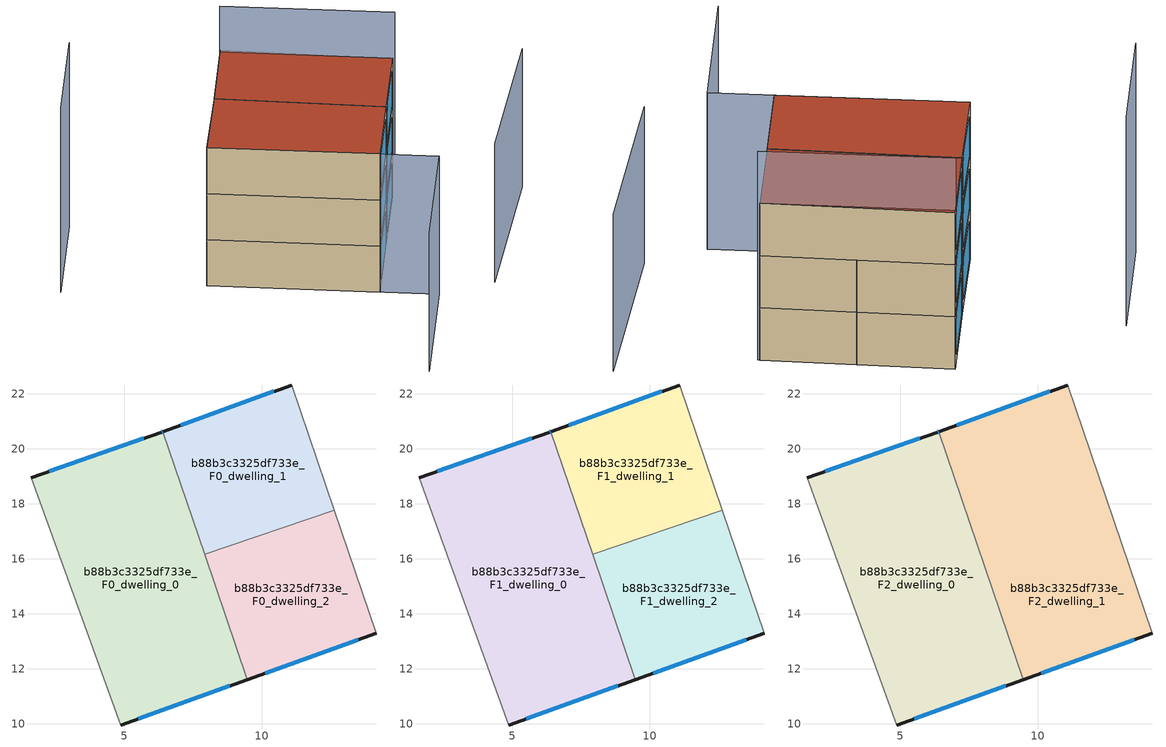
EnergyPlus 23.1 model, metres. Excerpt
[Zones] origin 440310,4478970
b88b3c3325df733e_F0_dwelling_0
 floor ground (EU_floor_Construction): 6.41,20.62 9.47,11.61 4.87,9.96 1.62,18.96 6.36,20.61 z0
 wall outside (EU_wall_Construction): 4.87,9.96 9.47,11.61 / 6.41,20.62 6.36,20.61 1.62,18.96 z0:3
 wall adiabatic (EU_wall_Construction): 1.62,18.96 4.87,9.96 z0:3
 wall to b88b3c3325df733e_F0_dwelling_2 (EU_wall_Construction): 9.47,11.61 7.92,16.16 z0:3
 wall to b88b3c3325df733e_F0_dwelling_1 (EU_wall_Construction): 7.92,16.16 6.41,20.62 z0:3
 window (EU_Window_Construction): 5.51,10.19 8.83,11.38 / 5.7,20.38 2.28,19.18 / 6.4,20.62 6.37,20.61 z0.42:2.58
b88b3c3325df733e_F0_dwelling_1
 floor ground (EU_floor_Construction): 11.1,22.32 12.64,17.76 7.92,16.16 6.41,20.62 z0
 wall outside (EU_wall_Construction): 11.1,22.32 6.41,20.62 z0:3
 wall to b88b3c3325df733e_F0_dwelling_2 (EU_wall_Construction): 7.92,16.16 12.64,17.76 z0:3
 wall adiabatic (EU_wall_Construction): 12.64,17.76 11.1,22.32 z0:3
 window (EU_Window_Construction): 10.45,22.09 7.06,20.86 z0.42:2.58
b88b3c3325df733e_F0_dwelling_2
 floor ground (EU_floor_Construction): 12.64,17.76 14.16,13.29 9.47,11.61 7.92,16.16 z0
 wall outside (EU_wall_Construction): 9.47,11.61 14.16,13.29 z0:3
 wall adiabatic (EU_wall_Construction): 14.16,13.29 12.64,17.76 z0:3
 window (EU_Window_Construction): 10.12,11.84 13.51,13.06 z0.42:2.58
b88b3c3325df733e_F1_dwelling_0
 floor to b88b3c3325df733e_F0_dwelling_0 (EU_floor_Construction): 6.41,20.62 9.47,11.61 4.87,9.96 1.62,18.96 6.36,20.61 z3
 wall outside (EU_wall_Construction): 4.87,9.96 9.47,11.61 / 6.41,20.62 6.36,20.61 1.62,18.96 z3:6
 wall adiabatic (EU_wall_Construction): 1.62,18.96 4.87,9.96 z3:6
 wall to b88b3c3325df733e_F1_dwelling_2 (EU_wall_Construction): 9.47,11.61 7.92,16.16 z3:6
 wall to b88b3c3325df733e_F1_dwelling_1 (EU_wall_Construction): 7.92,16.16 6.41,20.62 z3:6
 window (EU_Window_Construction): 5.51,10.19 8.83,11.38 / 5.7,20.38 2.28,19.18 / 6.4,20.62 6.37,20.61 z3.42:5.58
b88b3c3325df733e_F1_dwelling_1
 floor to b88b3c3325df733e_F0_dwelling_1 (EU_floor_Construction): 11.1,22.32 12.64,17.76 7.92,16.16 6.41,20.62 z3
 wall outside (EU_wall_Construction): 11.1,22.32 6.41,20.62 z3:6
 wall to b88b3c3325df733e_F1_dwelling_2 (EU_wall_Construction): 7.92,16.16 12.64,17.76 z3:6
 wall adiabatic (EU_wall_Construction): 12.64,17.76 11.1,22.32 z3:6
 window (EU_Window_Construction): 10.45,22.09 7.06,20.86 z3.42:5.58
b88b3c3325df733e_F1_dwelling_2
 floor to b88b3c3325df733e_F0_dwelling_2 (EU_floor_Construction): 12.64,17.76 14.16,13.29 9.47,11.61 7.92,16.16 z3
 wall outside (EU_wall_Construction): 9.47,11.61 14.16,13.29 z3:6
 wall adiabatic (EU_wall_Construction): 14.16,13.29 12.64,17.76 z3:6
 window (EU_Window_Construction): 10.12,11.84 13.51,13.06 z3.42:5.58
b88b3c3325df733e_F2_dwelling_0
 floor to b88b3c3325df733e_F1_dwelling_0 (EU_floor_Construction): 6.41,20.62 9.47,11.61 4.87,9.96 1.62,18.96 6.36,20.61 z6
 wall outside (EU_wall_Construction): 4.87,9.96 9.47,11.61 / 6.41,20.62 6.36,20.61 1.62,18.96 z6:9
 wall to b88b3c3325df733e_F2_dwelling_1 (EU_wall_Construction): 9.47,11.61 6.41,20.62 z6:9
 wall adiabatic (EU_wall_Construction): 1.62,18.96 4.87,9.96 z6:9
 window (EU_Window_Construction): 5.51,10.19 8.83,11.38 / 5.7,20.38 2.28,19.18 / 6.4,20.62 6.37,20.61 z6.42:8.58
 roof outside (EU_roof_Construction): 9.47,11.61 6.41,20.62 6.36,20.61 1.62,18.96 4.87,9.96 z9
b88b3c3325df733e_F2_dwelling_1
 floor to b88b3c3325df733e_F1_dwelling_1 (EU_floor_Construction): 11.1,22.32 12.64,17.76 7.92,16.16 6.41,20.62 z6
 floor to b88b3c3325df733e_F1_dwelling_2 (EU_floor_Construction): 12.64,17.76 14.16,13.29 9.47,11.61 7.92,16.16 z6
 wall outside (EU_wall_Construction): 9.47,11.61 14.16,13.29 / 11.1,22.32 6.41,20.62 z6:9
 wall adiabatic (EU_wall_Construction): 14.16,13.29 11.1,22.32 z6:9
 window (EU_Window_Construction): 10.12,11.84 13.51,13.06 / 10.45,22.09 7.06,20.86 z6.42:8.58
 roof outside (EU_roof_Construction): 14.16,13.29 11.1,22.32 6.41,20.62 9.47,11.61 z9
shading: 8.35,4.6 17.95,7.17 / 1.62,18.96 5.97,6.9 / 5.97,6.9 -1.48,4.21 z0:9; 14.2,13.19 10.93,22.28 / 4.13,28.33 -2.22,26.06 z0:12
[Building]
EU S2 Campaign: North Axis=0; Terrain=City; Solar Distribution=FullExterior
[Site:Location]
Madrid: Latitude=40.5; Longitude=-3.5; Time Zone=1; Elevation=609
[SizingPeriod:WeatherFileDays]
AnnualSizingPeriod: Begin Month=1; Begin Day of Month=1; End Month=12; End Day of Month=31; Day of Week for Start Day=Monday; Use Weather File Daylight Saving Period=No; Use Weather File Rain and Snow Indicators=No
[MATERIAL]
EU_InternalMass_Material: Roughness=MediumRough; Thickness=0.1; Conductivity=1; Density=1800; Specific Heat=900; Thermal Absorptance=0.9; Solar Absorptance=0.7; Visible Absorptance=0.7
[MATERIAL:NOMASS] Roughness=MediumRough; Thermal Absorptance=0.9; Solar Absorptance=0.7; Visible Absorptance=0.7
Name | Thermal Resistance
EU_wall_NoMass | 1.60022
EU_roof_NoMass | 1.57597
EU_floor_NoMass | 0.470652
[WINDOWMATERIAL:SIMPLEGLAZINGSYSTEM]
EU_Window_SimpleGlazing: UFactor=3.28802; Solar Heat Gain Coefficient=0.85; Visible Transmittance=0.85
[CONSTRUCTION]
EU_wall_Construction: EU_wall_NoMass
EU_roof_Construction: EU_roof_NoMass
EU_floor_Construction: EU_floor_NoMass
EU_InternalMass_Construction: EU_InternalMass_Material
EU_Window_Construction: EU_Window_SimpleGlazing
[ZONE] Type=1; Multiplier=1; Ceiling Height=autocalculate; Floor Area=autocalculate; Part of Total Floor Area=Yes
Name | Volume
b88b3c3325df733e_F0_dwelling_0; b88b3c3325df733e_F1_dwelling_0; b88b3c3325df733e_F2_dwelling_0 | 142.448
b88b3c3325df733e_F0_dwelling_1; b88b3c3325df733e_F1_dwelling_1 | 71.2185
b88b3c3325df733e_F2_dwelling_1 | 142.449
b88b3c3325df733e_F0_dwelling_2; b88b3c3325df733e_F1_dwelling_2 | 71.2273
[INTERNALMASS] Construction=EU_InternalMass_Construction
Name | Zone or ZoneList | Surface Area
b88b3c3325df733e_F0_dwelling_0_EU_InternalMass | b88b3c3325df733e_F0_dwelling_0 | 47.4827
b88b3c3325df733e_F0_dwelling_1_EU_InternalMass | b88b3c3325df733e_F0_dwelling_1 | 23.7396
b88b3c3325df733e_F0_dwelling_2_EU_InternalMass | b88b3c3325df733e_F0_dwelling_2 | 23.7426
b88b3c3325df733e_F1_dwelling_0_EU_InternalMass | b88b3c3325df733e_F1_dwelling_0 | 47.4827
b88b3c3325df733e_F1_dwelling_1_EU_InternalMass | b88b3c3325df733e_F1_dwelling_1 | 23.7396
b88b3c3325df733e_F1_dwelling_2_EU_InternalMass | b88b3c3325df733e_F1_dwelling_2 | 23.7426
b88b3c3325df733e_F2_dwelling_0_EU_InternalMass | b88b3c3325df733e_F2_dwelling_0 | 47.4827
b88b3c3325df733e_F2_dwelling_1_EU_InternalMass | b88b3c3325df733e_F2_dwelling_1 | 47.4831
[OTHEREQUIPMENT] Fuel Type=Electricity; Design Level Calculation Method=Watts/Area; Power per Zone Floor Area=1; Fraction Latent=0; Fraction Radiant=0; Fraction Lost=0; Carbon Dioxide Generation Rate=0; EndUse Subcategory=EU_Step8_InternalGains
Name | Zone or ZoneList or Space or SpaceList | Schedule
EU_Step8_InternalGain_b88b3c3325df733e_F0_dwelling_0_f000 | b88b3c3325df733e_F0_dwelling_0 | EU_Step8_GainSchedule_b88b3c3325df733e_F0_dwelling_0_f000
EU_Step8_InternalGain_b88b3c3325df733e_F0_dwelling_1_f000 | b88b3c3325df733e_F0_dwelling_1 | EU_Step8_GainSchedule_b88b3c3325df733e_F0_dwelling_1_f000
EU_Step8_InternalGain_b88b3c3325df733e_F0_dwelling_2_f000 | b88b3c3325df733e_F0_dwelling_2 | EU_Step8_GainSchedule_b88b3c3325df733e_F0_dwelling_2_f000
EU_Step8_InternalGain_b88b3c3325df733e_F1_dwelling_0_f000 | b88b3c3325df733e_F1_dwelling_0 | EU_Step8_GainSchedule_b88b3c3325df733e_F1_dwelling_0_f000
EU_Step8_InternalGain_b88b3c3325df733e_F1_dwelling_1_f000 | b88b3c3325df733e_F1_dwelling_1 | EU_Step8_GainSchedule_b88b3c3325df733e_F1_dwelling_1_f000
EU_Step8_InternalGain_b88b3c3325df733e_F1_dwelling_2_f000 | b88b3c3325df733e_F1_dwelling_2 | EU_Step8_GainSchedule_b88b3c3325df733e_F1_dwelling_2_f000
EU_Step8_InternalGain_b88b3c3325df733e_F2_dwelling_0_f000 | b88b3c3325df733e_F2_dwelling_0 | EU_Step8_GainSchedule_b88b3c3325df733e_F2_dwelling_0_f000
EU_Step8_InternalGain_b88b3c3325df733e_F2_dwelling_1_f000 | b88b3c3325df733e_F2_dwelling_1 | EU_Step8_GainSchedule_b88b3c3325df733e_F2_dwelling_1_f000
[ZONEVENTILATION:DESIGNFLOWRATE] Schedule=EU_AlwaysOn; Design Flow Rate Calculation Method=AirChanges/Hour; Air Changes per Hour=0.480704; Ventilation Type=Natural; Fan Pressure Rise=0; Fan Total Efficiency=1; Constant Term Coefficient=1; Temperature Term Coefficient=0; Velocity Term Coefficient=0; Velocity Squared Term Coefficient=0; Minimum Indoor Temperature=-100; Maximum Indoor Temperature=100; Delta Temperature=-100; Minimum Outdoor Temperature=-100; Maximum Outdoor Temperature=100; Maximum Wind Speed=40
Name | Zone or ZoneList or Space or SpaceList
EU_ConstantAir_b88b3c3325df733e_F0_dwelling_0 | b88b3c3325df733e_F0_dwelling_0
EU_ConstantAir_b88b3c3325df733e_F0_dwelling_1 | b88b3c3325df733e_F0_dwelling_1
EU_ConstantAir_b88b3c3325df733e_F0_dwelling_2 | b88b3c3325df733e_F0_dwelling_2
EU_ConstantAir_b88b3c3325df733e_F1_dwelling_0 | b88b3c3325df733e_F1_dwelling_0
EU_ConstantAir_b88b3c3325df733e_F1_dwelling_1 | b88b3c3325df733e_F1_dwelling_1
EU_ConstantAir_b88b3c3325df733e_F1_dwelling_2 | b88b3c3325df733e_F1_dwelling_2
EU_ConstantAir_b88b3c3325df733e_F2_dwelling_0 | b88b3c3325df733e_F2_dwelling_0
EU_ConstantAir_b88b3c3325df733e_F2_dwelling_1 | b88b3c3325df733e_F2_dwelling_1
[HVACTEMPLATE:THERMOSTAT] Constant Heating Setpoint=20; Constant Cooling Setpoint=50
EU_HeatOnly_b88b3c3325df733e_F0_dwelling_0; EU_HeatOnly_b88b3c3325df733e_F0_dwelling_1; EU_HeatOnly_b88b3c3325df733e_F0_dwelling_2; EU_HeatOnly_b88b3c3325df733e_F1_dwelling_0; EU_HeatOnly_b88b3c3325df733e_F1_dwelling_1; EU_HeatOnly_b88b3c3325df733e_F1_dwelling_2; EU_HeatOnly_b88b3c3325df733e_F2_dwelling_0; EU_HeatOnly_b88b3c3325df733e_F2_dwelling_1
[HVACTEMPLATE:ZONE:IDEALLOADSAIRSYSTEM] System Availability Schedule=EU_AlwaysOn; Maximum Heating Supply Air Temperature=50; Minimum Cooling Supply Air Temperature=13; Maximum Heating Supply Air Humidity Ratio=0.0156; Minimum Cooling Supply Air Humidity Ratio=0.0077; Heating Limit=NoLimit; Cooling Limit=NoLimit; Heating Availability Schedule=EU_AlwaysOn; Cooling Availability Schedule=EU_CoolingOff; Dehumidification Control Type=ConstantSensibleHeatRatio; Cooling Sensible Heat Ratio=0.7; Dehumidification Setpoint=60; Humidification Control Type=None; Humidification Setpoint=30; Outdoor Air Method=None; Outdoor Air Flow Rate per Person=0.00944; Outdoor Air Flow Rate per Zone Floor Area=0; Outdoor Air Flow Rate per Zone=0; Demand Controlled Ventilation Type=None; Outdoor Air Economizer Type=NoEconomizer; Heat Recovery Type=None; Sensible Heat Recovery Effectiveness=0.7; Latent Heat Recovery Effectiveness=0.65
Name | Template Thermostat
b88b3c3325df733e_F0_dwelling_0 | EU_HeatOnly_b88b3c3325df733e_F0_dwelling_0
b88b3c3325df733e_F0_dwelling_1 | EU_HeatOnly_b88b3c3325df733e_F0_dwelling_1
b88b3c3325df733e_F0_dwelling_2 | EU_HeatOnly_b88b3c3325df733e_F0_dwelling_2
b88b3c3325df733e_F1_dwelling_0 | EU_HeatOnly_b88b3c3325df733e_F1_dwelling_0
b88b3c3325df733e_F1_dwelling_1 | EU_HeatOnly_b88b3c3325df733e_F1_dwelling_1
b88b3c3325df733e_F1_dwelling_2 | EU_HeatOnly_b88b3c3325df733e_F1_dwelling_2
b88b3c3325df733e_F2_dwelling_0 | EU_HeatOnly_b88b3c3325df733e_F2_dwelling_0
b88b3c3325df733e_F2_dwelling_1 | EU_HeatOnly_b88b3c3325df733e_F2_dwelling_1
[SIZING:ZONE] Zone Cooling Design Supply Air Temperature Input Method=SupplyAirTemperature; Zone Cooling Design Supply Air Temperature=13; Zone Heating Design Supply Air Temperature Input Method=SupplyAirTemperature; Zone Heating Design Supply Air Temperature=50; Zone Cooling Design Supply Air Humidity Ratio=0.008; Zone Heating Design Supply Air Humidity Ratio=0.008; Cooling Design Air Flow Method=DesignDay; Cooling Design Air Flow Rate=0; Cooling Minimum Air Flow per Zone Floor Area=0.000762; Cooling Minimum Air Flow=0; Cooling Minimum Air Flow Fraction=0.2; Heating Design Air Flow Method=DesignDay; Heating Design Air Flow Rate=0; Heating Maximum Air Flow per Zone Floor Area=0.002032; Heating Maximum Air Flow=0.141576; Heating Maximum Air Flow Fraction=0.3; Account for Dedicated Outdoor Air System=No; Dedicated Outdoor Air System Control Strategy=NeutralSupplyAir; Dedicated Outdoor Air Low Setpoint Temperature for Design=autosize; Dedicated Outdoor Air High Setpoint Temperature for Design=autosize; Zone Load Sizing Method=Sensible Load Only No Latent Load; Zone Latent Cooling Design Supply Air Humidity Ratio Input Method=HumidityRatioDifference; Zone Cooling Design Supply Air Humidity Ratio Difference=0.005; Zone Latent Heating Design Supply Air Humidity Ratio Input Method=HumidityRatioDifference; Zone Humidification Design Supply Air Humidity Ratio Difference=0.005
b88b3c3325df733e_F0_dwelling_0; b88b3c3325df733e_F0_dwelling_1; b88b3c3325df733e_F0_dwelling_2; b88b3c3325df733e_F1_dwelling_0; b88b3c3325df733e_F1_dwelling_1; b88b3c3325df733e_F1_dwelling_2; b88b3c3325df733e_F2_dwelling_0; b88b3c3325df733e_F2_dwelling_1
[SCHEDULE:CONSTANT]
Name | Hourly Value
EU_AlwaysOn | 1
EU_CoolingOff | 0
[SCHEDULE:FILE] Column Number=1; Rows to Skip at Top=0; Number of Hours of Data=8760; Column Separator=Comma; Interpolate to Timestep=No; Minutes per Item=60; Adjust Schedule for Daylight Savings=Yes
Name | File
EU_Step8_GainSchedule_b88b3c3325df733e_F0_dwelling_0_f000 | ../../schedules/b88b3c3325df733e/b88b3c3325df733e_F0_dwelling_0_f000_gain.csv
EU_Step8_GainSchedule_b88b3c3325df733e_F0_dwelling_1_f000 | ../../schedules/b88b3c3325df733e/b88b3c3325df733e_F0_dwelling_1_f000_gain.csv
EU_Step8_GainSchedule_b88b3c3325df733e_F0_dwelling_2_f000 | ../../schedules/b88b3c3325df733e/b88b3c3325df733e_F0_dwelling_2_f000_gain.csv
EU_Step8_GainSchedule_b88b3c3325df733e_F1_dwelling_0_f000 | ../../schedules/b88b3c3325df733e/b88b3c3325df733e_F1_dwelling_0_f000_gain.csv
EU_Step8_GainSchedule_b88b3c3325df733e_F1_dwelling_1_f000 | ../../schedules/b88b3c3325df733e/b88b3c3325df733e_F1_dwelling_1_f000_gain.csv
EU_Step8_GainSchedule_b88b3c3325df733e_F1_dwelling_2_f000 | ../../schedules/b88b3c3325df733e/b88b3c3325df733e_F1_dwelling_2_f000_gain.csv
EU_Step8_GainSchedule_b88b3c3325df733e_F2_dwelling_0_f000 | ../../schedules/b88b3c3325df733e/b88b3c3325df733e_F2_dwelling_0_f000_gain.csv
EU_Step8_GainSchedule_b88b3c3325df733e_F2_dwelling_1_f000 | ../../schedules/b88b3c3325df733e/b88b3c3325df733e_F2_dwelling_1_f000_gain.csv
